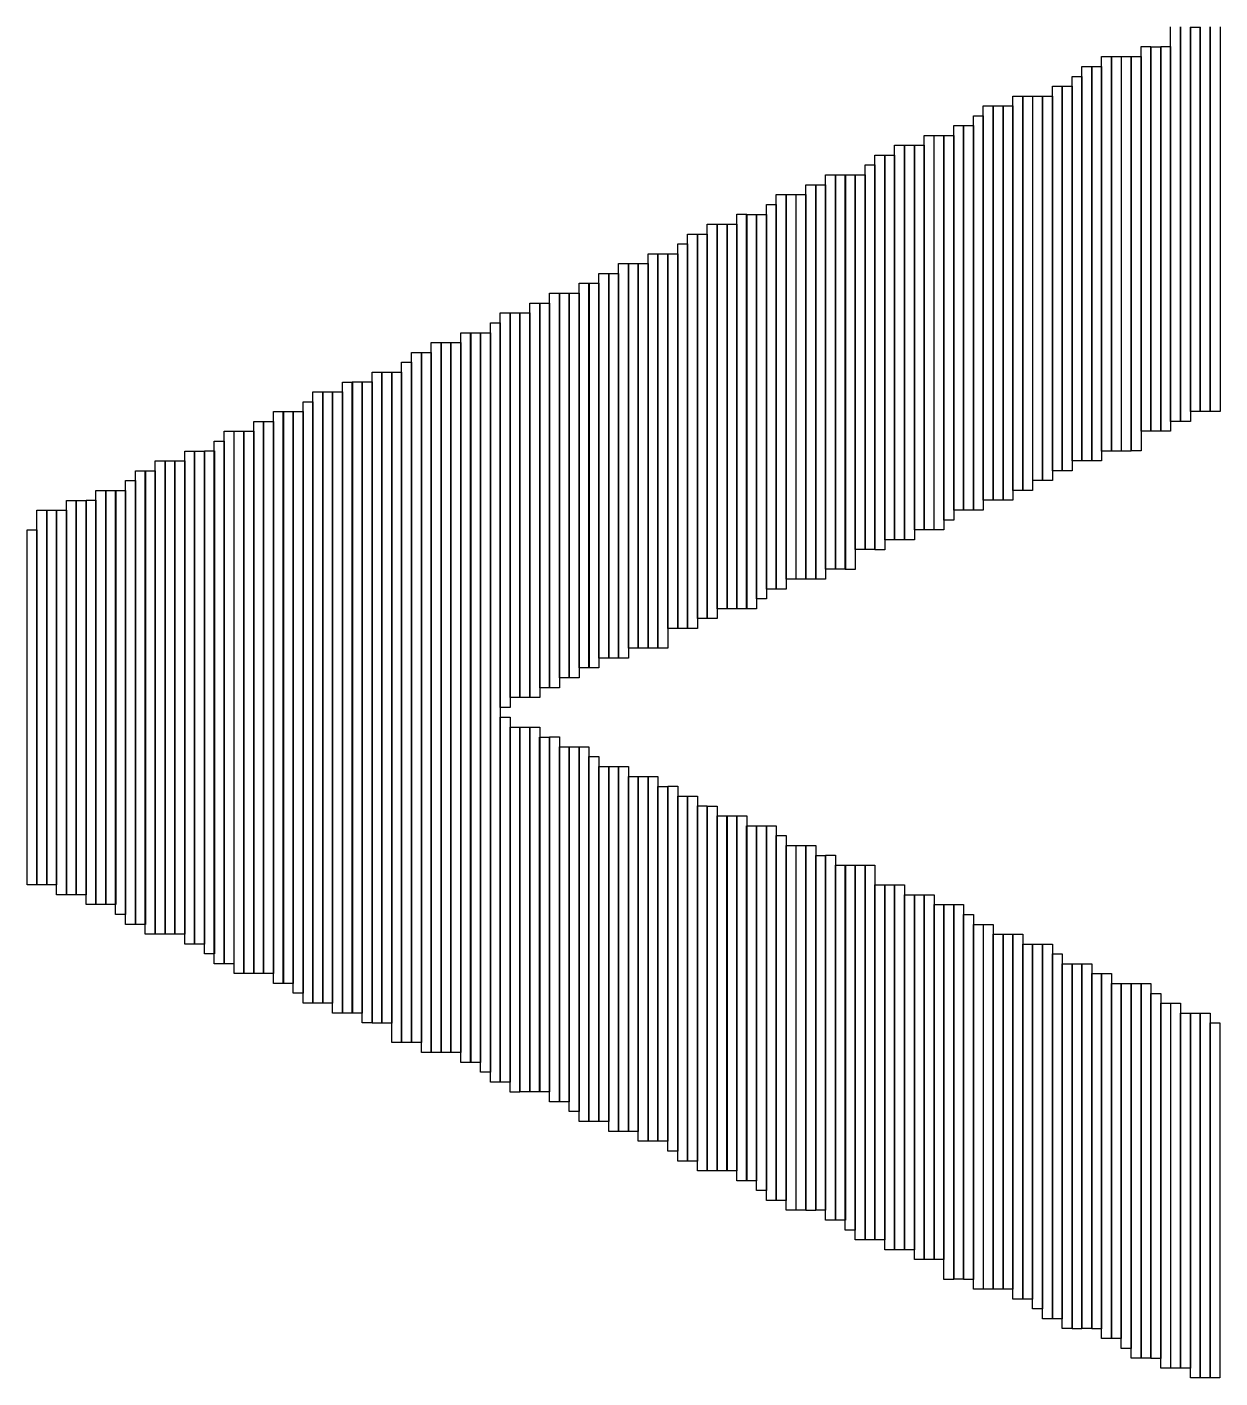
# Model space of a CAD drawing. Header units: inches. Extents: x -22 to 5433, y -38 to 5417.
# Drawn here: x -7.41 to -4.99, y -3.773 to -1.033 of the extents above; entities that cross this region are included whole.
import ezdxf

# ---------------------------------------------------------------- set-up
doc = ezdxf.new("R2010")
doc.units = ezdxf.units.IN
doc.layers.add('Top Overlay', color=2, linetype='Continuous')

msp = doc.modelspace()

# ---------------------------------------------------------------- linework, layer by layer
at = {"layer": 'Top Overlay'}
for p, q in [((-5.0899, -1.8324), (-5.0899, -1.0325)), ((-5.07, -1.8325), (-5.07, -1.0324)), ((-5.0698, -1.0325), (-5.0698, -1.8324)), ((-5.0499, -1.0324), (-5.0499, -1.8325)), ((-5.0499, -1.8124), (-5.0499, -1.0326)), ((-5.0499, -1.0326), (-5.0298, -1.0326)), ((-5.03, -1.8125), (-5.03, -1.0325)), ((-5.0298, -1.0326), (-5.0298, -1.8124)), ((-5.0099, -1.8125), (-5.0099, -1.0325)), ((-5.0099, -1.0325), (-5.0099, -1.8125)), ((-4.9898, -1.0325), (-4.9898, -1.8125)), ((-5.2299, -1.8926), (-5.2299, -1.0925)), ((-5.2299, -1.0925), (-5.21, -1.0925)), ((-5.21, -1.0925), (-5.21, -1.8926)), ((-5.2098, -1.8926), (-5.2098, -1.0925)), ((-5.2098, -1.0925), (-5.19, -1.0925)), ((-5.19, -1.0925), (-5.19, -1.8926)), ((-5.1897, -1.8926), (-5.1897, -1.0925)), ((-5.1897, -1.0925), (-5.1699, -1.0925)), ((-5.1699, -1.0925), (-5.1699, -1.8926)), ((-5.1698, -1.8924), (-5.1698, -1.0926)), ((-5.1698, -1.0926), (-5.15, -1.0926)), ((-5.15, -1.0926), (-5.15, -1.8924)), ((-5.1498, -1.8524), (-5.1498, -1.0724)), ((-5.1498, -1.0724), (-5.1298, -1.0724)), ((-5.1299, -1.8523), (-5.1299, -1.0725)), ((-5.1299, -1.0725), (-5.1098, -1.0725)), ((-5.1298, -1.0724), (-5.1298, -1.8524)), ((-5.11, -1.8524), (-5.11, -1.0724)), ((-5.11, -1.0724), (-5.0899, -1.0724)), ((-5.1098, -1.0725), (-5.1098, -1.8523)), ((-5.0899, -1.0724), (-5.0899, -1.8524)), ((-5.2699, -1.9125), (-5.2699, -1.1124)), ((-5.2699, -1.1124), (-5.2498, -1.1124)), ((-5.2499, -1.9124), (-5.2499, -1.1125)), ((-5.2499, -1.1125), (-5.2299, -1.1125)), ((-5.2498, -1.1124), (-5.2498, -1.9125)), ((-5.2299, -1.1125), (-5.2299, -1.9124)), ((-5.2898, -1.9124), (-5.2898, -1.1326)), ((-5.2898, -1.1326), (-5.27, -1.1326)), ((-5.27, -1.1326), (-5.27, -1.9124)), ((-5.4098, -1.9724), (-5.4098, -1.1726)), ((-5.4098, -1.1726), (-5.39, -1.1726)), ((-5.39, -1.1726), (-5.39, -1.9724)), ((-5.3898, -1.9724), (-5.3898, -1.1726)), ((-5.3898, -1.1726), (-5.3699, -1.1726)), ((-5.3699, -1.1726), (-5.3699, -1.9724)), ((-5.3698, -1.9525), (-5.3698, -1.1725)), ((-5.3698, -1.1725), (-5.3497, -1.1725)), ((-5.35, -1.9525), (-5.35, -1.1725)), ((-5.35, -1.1725), (-5.3299, -1.1725)), ((-5.3497, -1.1725), (-5.3497, -1.9525)), ((-5.3299, -1.9324), (-5.3299, -1.1524)), ((-5.3299, -1.1524), (-5.3099, -1.1524)), ((-5.3299, -1.1725), (-5.3299, -1.9525)), ((-5.3099, -1.9324), (-5.3099, -1.1524)), ((-5.3099, -1.1524), (-5.2898, -1.1524)), ((-5.3099, -1.1524), (-5.3099, -1.9324)), ((-5.2898, -1.1524), (-5.2898, -1.9324)), ((-5.4699, -1.9924), (-5.4699, -1.1925)), ((-5.4699, -1.1925), (-5.4498, -1.1925)), ((-5.45, -1.9925), (-5.45, -1.1924)), ((-5.45, -1.1924), (-5.4299, -1.1924)), ((-5.4498, -1.1925), (-5.4498, -1.9924)), ((-5.4299, -1.9925), (-5.4299, -1.1924)), ((-5.4299, -1.1924), (-5.4098, -1.1924)), ((-5.4299, -1.1924), (-5.4299, -1.9925)), ((-5.4098, -1.1924), (-5.4098, -1.9925)), ((-5.5298, -2.0124), (-5.5298, -1.2324)), ((-5.5298, -1.2324), (-5.5098, -1.2324)), ((-5.5099, -2.0123), (-5.5099, -1.2325)), ((-5.5099, -1.2325), (-5.4898, -1.2325)), ((-5.5098, -1.2324), (-5.5098, -2.0124)), ((-5.49, -2.0124), (-5.49, -1.2126)), ((-5.49, -1.2126), (-5.4699, -1.2126)), ((-5.4898, -1.2325), (-5.4898, -2.0123)), ((-5.4699, -1.2126), (-5.4699, -2.0124)), ((-5.5898, -2.0526), (-5.5898, -1.2525)), ((-5.5898, -1.2525), (-5.57, -1.2525)), ((-5.57, -1.2525), (-5.57, -2.0526)), ((-5.5697, -2.0526), (-5.5697, -1.2525)), ((-5.5697, -1.2525), (-5.5499, -1.2525)), ((-5.5499, -2.0325), (-5.5499, -1.2525)), ((-5.5499, -1.2525), (-5.5298, -1.2525)), ((-5.5499, -1.2525), (-5.5499, -2.0526)), ((-5.5298, -1.2525), (-5.5298, -2.0325)), ((-5.6498, -2.0725), (-5.6498, -1.2724)), ((-5.6498, -1.2724), (-5.6298, -1.2724)), ((-5.6299, -2.0724), (-5.6299, -1.2725)), ((-5.6299, -1.2725), (-5.6098, -1.2725)), ((-5.6298, -1.2724), (-5.6298, -2.0725)), ((-5.6098, -2.0526), (-5.6098, -1.2725)), ((-5.6098, -1.2725), (-5.5898, -1.2725)), ((-5.6098, -1.2725), (-5.6098, -2.0724)), ((-5.5898, -1.2725), (-5.5898, -2.0526)), ((-5.7099, -2.0925), (-5.7099, -1.3124)), ((-5.7099, -1.3124), (-5.6899, -1.3124)), ((-5.69, -2.0926), (-5.69, -1.2925)), ((-5.69, -1.2925), (-5.6699, -1.2925)), ((-5.6899, -1.3124), (-5.6899, -2.0925)), ((-5.6699, -1.2925), (-5.6699, -2.0926)), ((-5.6698, -2.0724), (-5.6698, -1.2926)), ((-5.6698, -1.2926), (-5.65, -1.2926)), ((-5.65, -1.2926), (-5.65, -2.0724)), ((-5.7899, -2.1323), (-5.7899, -1.3325)), ((-5.7899, -1.3325), (-5.7699, -1.3325)), ((-5.7699, -2.1323), (-5.7699, -1.3325)), ((-5.7699, -1.3325), (-5.7498, -1.3325)), ((-5.7699, -1.3325), (-5.7699, -2.1323)), ((-5.7499, -2.1325), (-5.7499, -1.3324)), ((-5.7499, -1.3324), (-5.7299, -1.3324)), ((-5.7498, -1.3325), (-5.7498, -2.1323)), ((-5.7299, -1.3324), (-5.7299, -2.1325)), ((-5.7297, -2.0925), (-5.7297, -1.3325)), ((-5.7297, -1.3325), (-5.7099, -1.3325)), ((-5.7099, -1.3325), (-5.7099, -2.0925)), ((-5.8299, -2.1525), (-5.8299, -1.3524)), ((-5.8299, -1.3524), (-5.8099, -1.3524)), ((-5.8099, -2.1525), (-5.8099, -1.3524)), ((-5.8099, -1.3524), (-5.7898, -1.3524)), ((-5.8099, -1.3524), (-5.8099, -2.1525)), ((-5.7898, -1.3524), (-5.7898, -2.1525)), ((-5.9098, -2.1725), (-5.9098, -1.3924)), ((-5.9098, -1.3924), (-5.8898, -1.3924)), ((-5.8899, -2.1726), (-5.8899, -1.3725)), ((-5.8899, -1.3725), (-5.8698, -1.3725)), ((-5.8898, -1.3924), (-5.8898, -2.1725)), ((-5.8698, -2.1525), (-5.8698, -1.3725)), ((-5.8698, -1.3725), (-5.85, -1.3725)), ((-5.8698, -1.3725), (-5.8698, -2.1726)), ((-5.85, -1.3725), (-5.85, -2.1525)), ((-5.8497, -2.1525), (-5.8497, -1.3725)), ((-5.8497, -1.3725), (-5.8299, -1.3725)), ((-5.8299, -1.3725), (-5.8299, -2.1525)), ((-5.9699, -2.2125), (-5.9699, -1.4124)), ((-5.9699, -1.4124), (-5.9498, -1.4124)), ((-5.95, -2.2123), (-5.95, -1.4125)), ((-5.95, -1.4125), (-5.9299, -1.4125)), ((-5.9498, -1.4124), (-5.9498, -2.2125)), ((-5.9299, -2.1925), (-5.9299, -1.4125)), ((-5.9299, -1.4125), (-5.9098, -1.4125)), ((-5.9299, -1.4125), (-5.9299, -2.2123)), ((-5.9098, -1.4125), (-5.9098, -2.1925)), ((-6.03, -2.2324), (-6.03, -1.4326)), ((-6.03, -1.4326), (-6.0099, -1.4326)), ((-6.0099, -2.2126), (-6.0099, -1.4326)), ((-6.0099, -1.4326), (-5.9898, -1.4326)), ((-6.0099, -1.4326), (-6.0099, -2.2324)), ((-5.9898, -2.2126), (-5.9898, -1.4326)), ((-5.9898, -1.4326), (-5.9698, -1.4326)), ((-5.9898, -1.4326), (-5.9898, -2.2126)), ((-5.9698, -1.4326), (-5.9698, -2.2126)), ((-6.0899, -2.2525), (-6.0899, -1.4724)), ((-6.0899, -1.4724), (-6.0698, -1.4724)), ((-6.07, -2.2526), (-6.07, -1.4525)), ((-6.07, -1.4525), (-6.0499, -1.4525)), ((-6.0698, -1.4724), (-6.0698, -2.2525)), ((-6.0499, -1.4525), (-6.0499, -2.2526)), ((-6.0498, -2.2324), (-6.0498, -1.4526)), ((-6.0498, -1.4526), (-6.03, -1.4526)), ((-6.03, -1.4526), (-6.03, -2.2324)), ((-6.15, -2.2925), (-6.15, -1.4924)), ((-6.15, -1.4924), (-6.1299, -1.4924)), ((-6.1299, -2.2925), (-6.1299, -1.4924)), ((-6.1299, -1.4924), (-6.1098, -1.4924)), ((-6.1299, -1.4924), (-6.1299, -2.2925)), ((-6.1098, -1.4924), (-6.1098, -2.2925)), ((-6.1097, -2.2525), (-6.1097, -1.4925)), ((-6.1097, -1.4925), (-6.0899, -1.4925)), ((-6.0899, -1.4925), (-6.0899, -2.2525)), ((-6.2499, -2.3124), (-6.2499, -1.5324)), ((-6.2499, -1.5324), (-6.2299, -1.5324)), ((-6.2299, -2.3124), (-6.2299, -1.5324)), ((-6.2299, -1.5324), (-6.2098, -1.5324)), ((-6.2299, -1.5324), (-6.2299, -2.3124)), ((-6.2099, -2.3125), (-6.2099, -1.5124)), ((-6.2099, -1.5124), (-6.1899, -1.5124)), ((-6.2098, -1.5324), (-6.2098, -2.3124)), ((-6.1899, -2.2925), (-6.1899, -1.5124)), ((-6.1899, -1.5124), (-6.17, -1.5124)), ((-6.1899, -1.5124), (-6.1899, -2.3125)), ((-6.17, -1.5124), (-6.17, -2.2925)), ((-6.1698, -2.2925), (-6.1698, -1.5124)), ((-6.1698, -1.5124), (-6.15, -1.5124)), ((-6.15, -1.5124), (-6.15, -2.2925)), ((-6.2898, -2.3325), (-6.2898, -1.5524)), ((-6.2898, -1.5524), (-6.2697, -1.5524)), ((-6.27, -2.3325), (-6.27, -1.5524)), ((-6.27, -1.5524), (-6.2499, -1.5524)), ((-6.2697, -1.5524), (-6.2697, -2.3325)), ((-6.2499, -1.5524), (-6.2499, -2.3325)), ((-6.3499, -2.3725), (-6.3499, -1.5724)), ((-6.3499, -1.5724), (-6.3298, -1.5724)), ((-6.3299, -2.3525), (-6.3299, -1.5725)), ((-6.3299, -1.5725), (-6.3099, -1.5725)), ((-6.3298, -1.5724), (-6.3298, -2.3725)), ((-6.3099, -2.3525), (-6.3099, -1.5725)), ((-6.3099, -1.5725), (-6.2898, -1.5725)), ((-6.3099, -1.5725), (-6.3099, -2.3525)), ((-6.2898, -1.5725), (-6.2898, -2.3525)), ((-6.4499, -2.4126), (-6.4499, -1.6125)), ((-6.4499, -1.6125), (-6.4299, -1.6125)), ((-6.43, -2.3924), (-6.43, -1.6124)), ((-6.43, -1.6124), (-6.4099, -1.6124)), ((-6.4299, -1.6125), (-6.4299, -2.4126)), ((-6.4099, -2.3924), (-6.4099, -1.6124)), ((-6.4099, -1.6124), (-6.3899, -1.6124)), ((-6.4099, -1.6124), (-6.4099, -2.3924)), ((-6.3899, -2.3924), (-6.3899, -1.5926)), ((-6.3899, -1.5926), (-6.3698, -1.5926)), ((-6.3899, -1.6124), (-6.3899, -2.3924)), ((-6.3698, -1.5926), (-6.3698, -2.3924)), ((-6.3697, -2.3725), (-6.3697, -1.5925)), ((-6.3697, -1.5925), (-6.3499, -1.5925)), ((-6.3499, -1.5925), (-6.3499, -2.3725)), ((-6.4699, -3.1725), (-6.4699, -1.6325)), ((-6.4699, -1.6325), (-6.4498, -1.6325)), ((-6.4498, -1.6325), (-6.4498, -3.1725)), ((-6.5298, -3.1326), (-6.5298, -1.6525)), ((-6.5298, -1.6525), (-6.5098, -1.6525)), ((-6.5099, -3.1325), (-6.5099, -1.6527)), ((-6.5099, -1.6527), (-6.4898, -1.6527)), ((-6.5098, -1.6525), (-6.5098, -3.1326)), ((-6.49, -3.1524), (-6.49, -1.6525)), ((-6.49, -1.6525), (-6.4699, -1.6525)), ((-6.4898, -1.6527), (-6.4898, -3.1325)), ((-6.4699, -1.6525), (-6.4699, -3.1524)), ((-6.6299, -3.0924), (-6.6299, -1.6927)), ((-6.6299, -1.6927), (-6.6098, -1.6927)), ((-6.6098, -3.1125), (-6.6098, -1.6924)), ((-6.6098, -1.6924), (-6.5898, -1.6924)), ((-6.6098, -1.6927), (-6.6098, -3.0924)), ((-6.5899, -3.1126), (-6.5899, -1.6725)), ((-6.5899, -1.6725), (-6.5698, -1.6725)), ((-6.5898, -1.6924), (-6.5898, -3.1125)), ((-6.57, -3.1125), (-6.57, -1.6726)), ((-6.57, -1.6726), (-6.5499, -1.6726)), ((-6.5698, -1.6725), (-6.5698, -3.1126)), ((-6.5499, -3.1125), (-6.5499, -1.6726)), ((-6.5499, -1.6726), (-6.5298, -1.6726)), ((-6.5499, -1.6726), (-6.5499, -3.1125)), ((-6.5298, -1.6726), (-6.5298, -3.1125)), ((-6.65, -3.0924), (-6.65, -1.7125)), ((-6.65, -1.7125), (-6.6299, -1.7125)), ((-6.6299, -1.7125), (-6.6299, -3.0924)), ((-6.7699, -3.0325), (-6.7699, -1.7526)), ((-6.7699, -1.7526), (-6.7498, -1.7526)), ((-6.7499, -3.0326), (-6.7499, -1.7525)), ((-6.7499, -1.7525), (-6.7299, -1.7525)), ((-6.7498, -1.7526), (-6.7498, -3.0325)), ((-6.7299, -3.0524), (-6.7299, -1.7525)), ((-6.7299, -1.7525), (-6.7098, -1.7525)), ((-6.7299, -1.7525), (-6.7299, -3.0326)), ((-6.7099, -3.0526), (-6.7099, -1.7325)), ((-6.7099, -1.7325), (-6.6899, -1.7325)), ((-6.7098, -1.7525), (-6.7098, -3.0524)), ((-6.6899, -3.0526), (-6.6899, -1.7325)), ((-6.6899, -1.7325), (-6.6698, -1.7325)), ((-6.6899, -1.7325), (-6.6899, -3.0526)), ((-6.6698, -1.7325), (-6.6698, -3.0526)), ((-6.6698, -3.0924), (-6.6698, -1.7325)), ((-6.6698, -1.7325), (-6.65, -1.7325)), ((-6.65, -1.7325), (-6.65, -3.0924)), ((-6.8299, -3.0126), (-6.8299, -1.7725)), ((-6.8299, -1.7725), (-6.8099, -1.7725)), ((-6.8099, -1.7725), (-6.8099, -3.0126)), ((-6.8099, -3.0126), (-6.8099, -1.7725)), ((-6.8099, -1.7725), (-6.7898, -1.7725)), ((-6.7899, -3.0325), (-6.7899, -1.7724)), ((-6.7899, -1.7724), (-6.7699, -1.7724)), ((-6.7898, -1.7725), (-6.7898, -3.0126)), ((-6.7699, -1.7724), (-6.7699, -3.0325)), ((-6.8499, -3.0124), (-6.8499, -1.7925)), ((-6.8499, -1.7925), (-6.8298, -1.7925)), ((-6.8298, -1.7925), (-6.8298, -3.0124)), ((-6.9499, -2.9525), (-6.9499, -1.8326)), ((-6.9499, -1.8326), (-6.9299, -1.8326)), ((-6.9299, -1.8326), (-6.9299, -2.9525)), ((-6.9299, -2.9525), (-6.9299, -1.8326)), ((-6.9299, -1.8326), (-6.9098, -1.8326)), ((-6.9098, -2.9726), (-6.9098, -1.8125)), ((-6.9098, -1.8125), (-6.8897, -1.8125)), ((-6.9098, -1.8326), (-6.9098, -2.9525)), ((-6.89, -2.9726), (-6.89, -1.8125)), ((-6.89, -1.8125), (-6.8699, -1.8125)), ((-6.8897, -1.8125), (-6.8897, -2.9726)), ((-6.8699, -1.8125), (-6.8699, -2.9726)), ((-6.8699, -2.9924), (-6.8699, -1.8125)), ((-6.8699, -1.8125), (-6.8499, -1.8125)), ((-6.8499, -1.8125), (-6.8499, -2.9924)), ((-5.0698, -1.8324), (-5.0899, -1.8324)), ((-5.0499, -1.8325), (-5.07, -1.8325)), ((-5.0298, -1.8124), (-5.0499, -1.8124)), ((-5.0099, -1.8125), (-5.03, -1.8125)), ((-4.9898, -1.8125), (-5.0099, -1.8125)), ((-7.01, -2.9326), (-7.01, -1.8525)), ((-7.01, -1.8525), (-6.99, -1.8525)), ((-6.99, -1.8525), (-6.99, -2.9326)), ((-6.9898, -2.9525), (-6.9898, -1.8524)), ((-6.9898, -1.8524), (-6.9698, -1.8524)), ((-6.9699, -2.9524), (-6.9699, -1.8525)), ((-6.9699, -1.8525), (-6.9498, -1.8525)), ((-6.9698, -1.8524), (-6.9698, -2.9525)), ((-6.9498, -1.8525), (-6.9498, -2.9524)), ((-5.1298, -1.8524), (-5.1498, -1.8524)), ((-5.1098, -1.8523), (-5.1299, -1.8523)), ((-5.0899, -1.8524), (-5.11, -1.8524)), ((-7.03, -2.9324), (-7.03, -1.8725)), ((-7.03, -1.8725), (-7.0099, -1.8725)), ((-7.0099, -1.8725), (-7.0099, -2.9324)), ((-7.15, -2.8726), (-7.15, -1.9125)), ((-7.15, -1.9125), (-7.1299, -1.9125)), ((-7.1299, -2.8726), (-7.1299, -1.9125)), ((-7.1299, -1.9125), (-7.1098, -1.9125)), ((-7.1299, -1.9125), (-7.1299, -2.8726)), ((-7.11, -2.8725), (-7.11, -1.9126)), ((-7.11, -1.9126), (-7.0899, -1.9126)), ((-7.1098, -1.9125), (-7.1098, -2.8726)), ((-7.0899, -2.8926), (-7.0899, -1.8926)), ((-7.0899, -1.8926), (-7.0698, -1.8926)), ((-7.0899, -1.9126), (-7.0899, -2.8725)), ((-7.0698, -2.8926), (-7.0698, -1.8926)), ((-7.0698, -1.8926), (-7.0498, -1.8926)), ((-7.0698, -1.8926), (-7.0698, -2.8926)), ((-7.0499, -2.9125), (-7.0499, -1.8924)), ((-7.0499, -1.8924), (-7.0298, -1.8924)), ((-7.0498, -1.8926), (-7.0498, -2.8926)), ((-7.0298, -1.8924), (-7.0298, -2.9125)), ((-5.27, -1.9124), (-5.2898, -1.9124)), ((-5.2498, -1.9125), (-5.2699, -1.9125)), ((-5.2299, -1.9124), (-5.2499, -1.9124)), ((-5.21, -1.8926), (-5.2299, -1.8926)), ((-5.19, -1.8926), (-5.2098, -1.8926)), ((-5.1699, -1.8926), (-5.1897, -1.8926)), ((-5.15, -1.8924), (-5.1698, -1.8924)), ((-7.1899, -2.8525), (-7.1899, -1.9326)), ((-7.1899, -1.9326), (-7.1698, -1.9326)), ((-7.1699, -2.8725), (-7.1699, -1.9324)), ((-7.1699, -1.9324), (-7.1498, -1.9324)), ((-7.1698, -1.9326), (-7.1698, -2.8525)), ((-7.1498, -1.9324), (-7.1498, -2.8725)), ((-5.3099, -1.9324), (-5.3299, -1.9324)), ((-5.2898, -1.9324), (-5.3099, -1.9324)), ((-7.27, -2.8125), (-7.27, -1.9726)), ((-7.27, -1.9726), (-7.2499, -1.9726)), ((-7.2499, -2.8125), (-7.2499, -1.9726)), ((-7.2499, -1.9726), (-7.2299, -1.9726)), ((-7.2499, -1.9726), (-7.2499, -2.8125)), ((-7.23, -2.8325), (-7.23, -1.9724)), ((-7.23, -1.9724), (-7.2099, -1.9724)), ((-7.2299, -1.9726), (-7.2299, -2.8125)), ((-7.2099, -2.8525), (-7.2099, -1.9524)), ((-7.2099, -1.9524), (-7.1899, -1.9524)), ((-7.2099, -1.9724), (-7.2099, -2.8325)), ((-7.1899, -1.9524), (-7.1899, -2.8525)), ((-5.39, -1.9724), (-5.4098, -1.9724)), ((-5.3699, -1.9724), (-5.3898, -1.9724)), ((-5.3497, -1.9525), (-5.3698, -1.9525)), ((-5.3299, -1.9525), (-5.35, -1.9525)), ((-7.3299, -2.7925), (-7.3299, -1.9926)), ((-7.3299, -1.9926), (-7.3099, -1.9926)), ((-7.3099, -2.7925), (-7.3099, -1.9926)), ((-7.3099, -1.9926), (-7.2898, -1.9926)), ((-7.3099, -1.9926), (-7.3099, -2.7925)), ((-7.2899, -2.8124), (-7.2899, -1.9925)), ((-7.2899, -1.9925), (-7.2699, -1.9925)), ((-7.2898, -1.9926), (-7.2898, -2.7925)), ((-7.2699, -1.9925), (-7.2699, -2.8124)), ((-5.4498, -1.9924), (-5.4699, -1.9924)), ((-5.4299, -1.9925), (-5.45, -1.9925)), ((-5.4098, -1.9925), (-5.4299, -1.9925)), ((-7.39, -2.7725), (-7.39, -2.0126)), ((-7.39, -2.0126), (-7.3699, -2.0126)), ((-7.3699, -2.7725), (-7.3699, -2.0126)), ((-7.3699, -2.0126), (-7.3499, -2.0126)), ((-7.3699, -2.0126), (-7.3699, -2.7725)), ((-7.35, -2.7925), (-7.35, -2.0124)), ((-7.35, -2.0124), (-7.3299, -2.0124)), ((-7.3499, -2.0126), (-7.3499, -2.7725)), ((-7.3299, -2.0124), (-7.3299, -2.7925)), ((-5.5098, -2.0124), (-5.5298, -2.0124)), ((-5.4898, -2.0123), (-5.5099, -2.0123)), ((-5.4699, -2.0124), (-5.49, -2.0124)), ((-7.4098, -2.7725), (-7.4098, -2.0524)), ((-7.4098, -2.0524), (-7.39, -2.0524)), ((-7.39, -2.0524), (-7.39, -2.7725)), ((-5.5898, -2.0526), (-5.6098, -2.0526)), ((-5.57, -2.0526), (-5.5898, -2.0526)), ((-5.5499, -2.0526), (-5.5697, -2.0526)), ((-5.5298, -2.0325), (-5.5499, -2.0325)), ((-5.65, -2.0724), (-5.6698, -2.0724)), ((-5.6298, -2.0725), (-5.6498, -2.0725)), ((-5.6098, -2.0724), (-5.6299, -2.0724)), ((-5.7099, -2.0925), (-5.7297, -2.0925)), ((-5.6899, -2.0925), (-5.7099, -2.0925)), ((-5.6699, -2.0926), (-5.69, -2.0926)), ((-5.7699, -2.1323), (-5.7899, -2.1323)), ((-5.7498, -2.1323), (-5.7699, -2.1323)), ((-5.7299, -2.1325), (-5.7499, -2.1325)), ((-5.85, -2.1525), (-5.8698, -2.1525)), ((-5.8299, -2.1525), (-5.8497, -2.1525)), ((-5.8099, -2.1525), (-5.8299, -2.1525)), ((-5.7898, -2.1525), (-5.8099, -2.1525)), ((-5.8898, -2.1725), (-5.9098, -2.1725)), ((-5.8698, -2.1726), (-5.8899, -2.1726)), ((-5.9898, -2.2126), (-6.0099, -2.2126)), ((-5.9698, -2.2126), (-5.9898, -2.2126)), ((-5.9498, -2.2125), (-5.9699, -2.2125)), ((-5.9299, -2.2123), (-5.95, -2.2123)), ((-5.9098, -2.1925), (-5.9299, -2.1925)), ((-6.03, -2.2324), (-6.0498, -2.2324)), ((-6.0099, -2.2324), (-6.03, -2.2324)), ((-6.0899, -2.2525), (-6.1097, -2.2525)), ((-6.0698, -2.2525), (-6.0899, -2.2525)), ((-6.0499, -2.2526), (-6.07, -2.2526)), ((-6.17, -2.2925), (-6.1899, -2.2925)), ((-6.15, -2.2925), (-6.1698, -2.2925)), ((-6.1299, -2.2925), (-6.15, -2.2925)), ((-6.1098, -2.2925), (-6.1299, -2.2925)), ((-6.2299, -2.3124), (-6.2499, -2.3124)), ((-6.2098, -2.3124), (-6.2299, -2.3124)), ((-6.1899, -2.3125), (-6.2099, -2.3125)), ((-6.3099, -2.3525), (-6.3299, -2.3525)), ((-6.2898, -2.3525), (-6.3099, -2.3525)), ((-6.2697, -2.3325), (-6.2898, -2.3325)), ((-6.2499, -2.3325), (-6.27, -2.3325)), ((-6.3499, -2.3725), (-6.3697, -2.3725)), ((-6.3298, -2.3725), (-6.3499, -2.3725)), ((-6.4099, -2.3924), (-6.43, -2.3924)), ((-6.3899, -2.3924), (-6.4099, -2.3924)), ((-6.3698, -2.3924), (-6.3899, -2.3924)), ((-6.4299, -2.4126), (-6.4499, -2.4126)), ((-6.4499, -3.1726), (-6.4499, -2.4324)), ((-6.4499, -2.4324), (-6.4299, -2.4324)), ((-6.4299, -2.4324), (-6.4299, -3.1726)), ((-6.4299, -3.1927), (-6.4299, -2.4525)), ((-6.4299, -2.4525), (-6.4098, -2.4525)), ((-6.4099, -3.1925), (-6.4099, -2.4526)), ((-6.4099, -2.4526), (-6.3899, -2.4526)), ((-6.4098, -2.4525), (-6.4098, -3.1927)), ((-6.3899, -3.1925), (-6.3899, -2.4526)), ((-6.3899, -2.4526), (-6.3698, -2.4526)), ((-6.3899, -2.4526), (-6.3899, -3.1925)), ((-6.3698, -2.4526), (-6.3698, -3.1925)), ((-6.3699, -3.1924), (-6.3699, -2.4726)), ((-6.3699, -2.4726), (-6.3499, -2.4726)), ((-6.3499, -2.4726), (-6.3499, -3.1924)), ((-6.3497, -3.2126), (-6.3497, -2.4724)), ((-6.3497, -2.4724), (-6.3299, -2.4724)), ((-6.3299, -2.4724), (-6.3299, -3.2126)), ((-6.3299, -3.2126), (-6.3299, -2.4925)), ((-6.3299, -2.4925), (-6.3099, -2.4925)), ((-6.3099, -3.2324), (-6.3099, -2.4925)), ((-6.3099, -2.4925), (-6.2898, -2.4925)), ((-6.3099, -2.4925), (-6.3099, -3.2126)), ((-6.2898, -3.2525), (-6.2898, -2.4925)), ((-6.2898, -2.4925), (-6.27, -2.4925)), ((-6.2898, -2.4925), (-6.2898, -3.2324)), ((-6.27, -2.4925), (-6.27, -3.2525)), ((-6.2699, -3.2526), (-6.2699, -2.5124)), ((-6.2699, -2.5124), (-6.2498, -2.5124)), ((-6.2498, -2.5124), (-6.2498, -3.2526)), ((-6.2499, -3.2525), (-6.2499, -2.5324)), ((-6.2499, -2.5324), (-6.2299, -2.5324)), ((-6.2299, -2.5324), (-6.2299, -3.2525)), ((-6.2299, -3.2725), (-6.2299, -2.5326)), ((-6.2299, -2.5326), (-6.2098, -2.5326)), ((-6.2099, -3.2727), (-6.2099, -2.5325)), ((-6.2099, -2.5325), (-6.1899, -2.5325)), ((-6.2098, -2.5326), (-6.2098, -3.2725)), ((-6.1899, -2.5325), (-6.1899, -3.2727)), ((-6.19, -3.2725), (-6.19, -2.5524)), ((-6.19, -2.5524), (-6.1699, -2.5524)), ((-6.1699, -2.5524), (-6.1699, -3.2725)), ((-6.1698, -3.2925), (-6.1698, -2.5526)), ((-6.1698, -2.5526), (-6.15, -2.5526)), ((-6.15, -2.5526), (-6.15, -3.2925)), ((-6.1497, -3.2925), (-6.1497, -2.5526)), ((-6.1497, -2.5526), (-6.1299, -2.5526)), ((-6.1299, -2.5526), (-6.1299, -3.2925)), ((-6.1299, -3.2925), (-6.1299, -2.5726)), ((-6.1299, -2.5726), (-6.1098, -2.5726)), ((-6.11, -3.3124), (-6.11, -2.5725)), ((-6.11, -2.5725), (-6.0899, -2.5725)), ((-6.1098, -2.5726), (-6.1098, -3.2925)), ((-6.0899, -2.5725), (-6.0899, -3.3124)), ((-6.0899, -3.3325), (-6.0899, -2.5926)), ((-6.0899, -2.5926), (-6.0698, -2.5926)), ((-6.0698, -3.3325), (-6.0698, -2.5926)), ((-6.0698, -2.5926), (-6.0498, -2.5926)), ((-6.0698, -2.5926), (-6.0698, -3.3325)), ((-6.0498, -2.5926), (-6.0498, -3.3325)), ((-6.0498, -3.3525), (-6.0498, -2.6124)), ((-6.0498, -2.6124), (-6.03, -2.6124)), ((-6.03, -2.6124), (-6.03, -3.3525)), ((-6.0298, -3.3524), (-6.0298, -2.6125)), ((-6.0298, -2.6125), (-6.01, -2.6125)), ((-6.01, -2.6125), (-6.01, -3.3524)), ((-6.0099, -3.3525), (-6.0099, -2.6325)), ((-6.0099, -2.6325), (-5.9898, -2.6325)), ((-5.99, -3.3524), (-5.99, -2.6326)), ((-5.99, -2.6326), (-5.9699, -2.6326)), ((-5.9898, -2.6325), (-5.9898, -3.3525)), ((-5.9699, -3.3725), (-5.9699, -2.6323)), ((-5.9699, -2.6323), (-5.9498, -2.6323)), ((-5.9699, -2.6326), (-5.9699, -3.3524)), ((-5.95, -3.3726), (-5.95, -2.6525)), ((-5.95, -2.6525), (-5.9299, -2.6525)), ((-5.9498, -2.6323), (-5.9498, -3.3725)), ((-5.9299, -3.3924), (-5.9299, -2.6525)), ((-5.9299, -2.6525), (-5.9098, -2.6525)), ((-5.9299, -2.6525), (-5.9299, -3.3726)), ((-5.9098, -3.4125), (-5.9098, -2.6525)), ((-5.9098, -2.6525), (-5.89, -2.6525)), ((-5.9098, -2.6525), (-5.9098, -3.3924)), ((-5.89, -2.6525), (-5.89, -3.4125)), ((-5.8899, -3.4126), (-5.8899, -2.6725)), ((-5.8899, -2.6725), (-5.8698, -2.6725)), ((-5.8698, -2.6725), (-5.8698, -3.4126)), ((-5.8698, -3.4324), (-5.8698, -2.6925)), ((-5.8698, -2.6925), (-5.85, -2.6925)), ((-5.85, -2.6925), (-5.85, -3.4324)), ((-5.8497, -3.4324), (-5.8497, -2.6925)), ((-5.8497, -2.6925), (-5.8299, -2.6925)), ((-5.8299, -2.6925), (-5.8299, -3.4324)), ((-5.8298, -3.4326), (-5.8298, -2.6924)), ((-5.8298, -2.6924), (-5.81, -2.6924)), ((-5.81, -2.6924), (-5.81, -3.4326)), ((-5.7899, -3.4524), (-5.7899, -2.7125)), ((-5.7899, -2.7125), (-5.7699, -2.7125)), ((-5.7699, -2.7125), (-5.7699, -3.4524)), ((-5.8099, -3.4324), (-5.8099, -2.7126)), ((-5.8099, -2.7126), (-5.7898, -2.7126)), ((-5.7898, -2.7126), (-5.7898, -3.4324)), ((-5.7699, -3.4526), (-5.7699, -2.7325)), ((-5.7699, -2.7325), (-5.7498, -2.7325)), ((-5.7499, -3.4726), (-5.7499, -2.7324)), ((-5.7499, -2.7324), (-5.7299, -2.7324)), ((-5.7498, -2.7325), (-5.7498, -3.4526)), ((-5.7299, -2.7324), (-5.7299, -3.4726)), ((-5.7297, -3.4925), (-5.7297, -2.7325)), ((-5.7297, -2.7325), (-5.7099, -2.7325)), ((-5.7099, -2.7325), (-5.7099, -3.4925)), ((-5.7098, -3.4926), (-5.7098, -2.7324)), ((-5.7098, -2.7324), (-5.69, -2.7324)), ((-5.69, -2.7324), (-5.69, -3.4926)), ((-7.39, -2.7725), (-7.4098, -2.7725)), ((-7.3699, -2.7725), (-7.39, -2.7725)), ((-7.3499, -2.7725), (-7.3699, -2.7725)), ((-7.3299, -2.7925), (-7.35, -2.7925)), ((-7.3099, -2.7925), (-7.3299, -2.7925)), ((-7.2898, -2.7925), (-7.3099, -2.7925)), ((-5.6899, -3.4925), (-5.6899, -2.7724)), ((-5.6899, -2.7724), (-5.6698, -2.7724)), ((-5.6698, -3.5126), (-5.6698, -2.7724)), ((-5.6698, -2.7724), (-5.65, -2.7724)), ((-5.6698, -2.7724), (-5.6698, -3.4925)), ((-5.65, -2.7724), (-5.65, -3.5126)), ((-5.6498, -3.5124), (-5.6498, -2.7725)), ((-5.6498, -2.7725), (-5.63, -2.7725)), ((-5.63, -2.7725), (-5.63, -3.5124)), ((-5.6299, -3.5126), (-5.6299, -2.7925)), ((-5.6299, -2.7925), (-5.6098, -2.7925)), ((-5.6098, -3.5324), (-5.6098, -2.7925)), ((-5.6098, -2.7925), (-5.5898, -2.7925)), ((-5.6098, -2.7925), (-5.6098, -3.5126)), ((-5.5899, -3.5325), (-5.5899, -2.7923)), ((-5.5899, -2.7923), (-5.5698, -2.7923)), ((-5.5898, -2.7925), (-5.5898, -3.5324)), ((-5.5698, -2.7923), (-5.5698, -3.5325)), ((-7.2699, -2.8124), (-7.2899, -2.8124)), ((-7.2499, -2.8125), (-7.27, -2.8125)), ((-7.2299, -2.8125), (-7.2499, -2.8125)), ((-5.5698, -3.5325), (-5.5698, -2.8124)), ((-5.5698, -2.8124), (-5.55, -2.8124)), ((-5.55, -2.8124), (-5.55, -3.5325)), ((-5.5499, -3.5725), (-5.5499, -2.8123)), ((-5.5499, -2.8123), (-5.5298, -2.8123)), ((-5.53, -3.5724), (-5.53, -2.8124)), ((-5.53, -2.8124), (-5.5099, -2.8124)), ((-5.5298, -2.8123), (-5.5298, -3.5725)), ((-5.5099, -2.8124), (-5.5099, -3.5724)), ((-7.2099, -2.8325), (-7.23, -2.8325)), ((-5.5099, -3.5726), (-5.5099, -2.8325)), ((-5.5099, -2.8325), (-5.4898, -2.8325)), ((-5.4898, -2.8325), (-5.4898, -3.5726)), ((-7.1899, -2.8525), (-7.2099, -2.8525)), ((-7.1698, -2.8525), (-7.1899, -2.8525)), ((-7.1498, -2.8725), (-7.1699, -2.8725)), ((-7.1299, -2.8726), (-7.15, -2.8726)), ((-7.1098, -2.8726), (-7.1299, -2.8726)), ((-7.0899, -2.8725), (-7.11, -2.8725)), ((-5.4898, -3.5924), (-5.4898, -2.8525)), ((-5.4898, -2.8525), (-5.47, -2.8525)), ((-5.47, -2.8525), (-5.47, -3.5924)), ((-5.4698, -3.5924), (-5.4698, -2.8525)), ((-5.4698, -2.8525), (-5.45, -2.8525)), ((-5.45, -2.8525), (-5.45, -3.5924)), ((-5.45, -3.5924), (-5.45, -2.8726)), ((-5.45, -2.8726), (-5.4299, -2.8726)), ((-5.4299, -3.5924), (-5.4299, -2.8726)), ((-5.4299, -2.8726), (-5.4098, -2.8726)), ((-5.4299, -2.8726), (-5.4299, -3.5924)), ((-5.4099, -3.6124), (-5.4099, -2.8725)), ((-5.4099, -2.8725), (-5.3899, -2.8725)), ((-5.4098, -2.8726), (-5.4098, -3.5924)), ((-5.3899, -2.8725), (-5.3899, -3.6124)), ((-7.0698, -2.8926), (-7.0899, -2.8926)), ((-7.0498, -2.8926), (-7.0698, -2.8926)), ((-5.3898, -3.6125), (-5.3898, -2.8924)), ((-5.3898, -2.8924), (-5.3699, -2.8924)), ((-5.3699, -3.6326), (-5.3699, -2.8924)), ((-5.3699, -2.8924), (-5.3499, -2.8924)), ((-5.3699, -2.8924), (-5.3699, -3.6125)), ((-5.3499, -3.6524), (-5.3499, -2.8924)), ((-5.3499, -2.8924), (-5.3298, -2.8924)), ((-5.3499, -2.8924), (-5.3499, -3.6326)), ((-5.3298, -2.8924), (-5.3298, -3.6524)), ((-7.0298, -2.9125), (-7.0499, -2.9125)), ((-5.3299, -3.6525), (-5.3299, -2.9126)), ((-5.3299, -2.9126), (-5.3099, -2.9126)), ((-5.3099, -2.9126), (-5.3099, -3.6525)), ((-7.0099, -2.9324), (-7.03, -2.9324)), ((-6.99, -2.9326), (-7.01, -2.9326)), ((-6.9698, -2.9525), (-6.9898, -2.9525)), ((-6.9498, -2.9524), (-6.9699, -2.9524)), ((-6.9299, -2.9525), (-6.9499, -2.9525)), ((-6.9098, -2.9525), (-6.9299, -2.9525)), ((-5.3097, -3.6725), (-5.3097, -2.9326)), ((-5.3097, -2.9326), (-5.2899, -2.9326)), ((-5.2899, -2.9326), (-5.2899, -3.6725)), ((-5.2898, -3.6726), (-5.2898, -2.9324)), ((-5.2898, -2.9324), (-5.27, -2.9324)), ((-5.27, -2.9324), (-5.27, -3.6726)), ((-5.2699, -3.6725), (-5.2699, -2.9326)), ((-5.2699, -2.9326), (-5.2501, -2.9326)), ((-5.2501, -2.9326), (-5.2501, -3.6725)), ((-5.2499, -3.6726), (-5.2499, -2.9525)), ((-5.2499, -2.9525), (-5.2299, -2.9525)), ((-5.2299, -3.6924), (-5.2299, -2.9525)), ((-5.2299, -2.9525), (-5.2098, -2.9525)), ((-5.2299, -2.9525), (-5.2299, -3.6726)), ((-5.2098, -2.9525), (-5.2098, -3.6924)), ((-6.8897, -2.9726), (-6.9098, -2.9726)), ((-6.8699, -2.9726), (-6.89, -2.9726)), ((-5.2098, -3.6924), (-5.2098, -2.9726)), ((-5.2098, -2.9726), (-5.19, -2.9726)), ((-5.19, -3.7125), (-5.19, -2.9726)), ((-5.19, -2.9726), (-5.1699, -2.9726)), ((-5.19, -2.9726), (-5.19, -3.6924)), ((-5.1699, -3.7325), (-5.1699, -2.9723)), ((-5.1699, -2.9723), (-5.1498, -2.9723)), ((-5.1699, -2.9726), (-5.1699, -3.7125)), ((-5.15, -3.7324), (-5.15, -2.9724)), ((-5.15, -2.9724), (-5.1299, -2.9724)), ((-5.1498, -2.9723), (-5.1498, -3.7325)), ((-5.1299, -2.9724), (-5.1299, -3.7324)), ((-6.8499, -2.9924), (-6.8699, -2.9924)), ((-6.8298, -3.0124), (-6.8499, -3.0124)), ((-6.8099, -3.0126), (-6.8299, -3.0126)), ((-6.7898, -3.0126), (-6.8099, -3.0126)), ((-5.1299, -3.7327), (-5.1299, -2.9925)), ((-5.1299, -2.9925), (-5.1098, -2.9925)), ((-5.1098, -2.9925), (-5.1098, -3.7327)), ((-5.1098, -3.7525), (-5.1098, -3.0126)), ((-5.1098, -3.0126), (-5.09, -3.0126)), ((-5.09, -3.0126), (-5.09, -3.7525)), ((-5.0898, -3.7525), (-5.0898, -3.0126)), ((-5.0898, -3.0126), (-5.07, -3.0126)), ((-5.07, -3.0126), (-5.07, -3.7525)), ((-6.7699, -3.0325), (-6.7899, -3.0325)), ((-6.7498, -3.0325), (-6.7699, -3.0325)), ((-6.7299, -3.0326), (-6.7499, -3.0326)), ((-5.0698, -3.7526), (-5.0698, -3.0325)), ((-5.0698, -3.0325), (-5.0498, -3.0325)), ((-5.0499, -3.7725), (-5.0499, -3.0324)), ((-5.0499, -3.0324), (-5.0298, -3.0324)), ((-5.0498, -3.0325), (-5.0498, -3.7526)), ((-5.03, -3.7724), (-5.03, -3.0325)), ((-5.03, -3.0325), (-5.0099, -3.0325)), ((-5.0298, -3.0324), (-5.0298, -3.7725)), ((-5.0099, -3.0325), (-5.0099, -3.7724)), ((-6.7098, -3.0524), (-6.7299, -3.0524)), ((-6.6899, -3.0526), (-6.7099, -3.0526)), ((-6.6698, -3.0526), (-6.6899, -3.0526)), ((-5.0098, -3.7725), (-5.0098, -3.0524)), ((-5.0098, -3.0524), (-4.99, -3.0524)), ((-4.99, -3.0524), (-4.99, -3.7725)), ((-6.65, -3.0924), (-6.6698, -3.0924)), ((-6.6299, -3.0924), (-6.65, -3.0924)), ((-6.6098, -3.0924), (-6.6299, -3.0924)), ((-6.5898, -3.1125), (-6.6098, -3.1125)), ((-6.5698, -3.1126), (-6.5899, -3.1126)), ((-6.5499, -3.1125), (-6.57, -3.1125)), ((-6.5298, -3.1125), (-6.5499, -3.1125)), ((-6.5098, -3.1326), (-6.5298, -3.1326)), ((-6.4898, -3.1325), (-6.5099, -3.1325)), ((-6.4699, -3.1524), (-6.49, -3.1524)), ((-6.4498, -3.1725), (-6.4699, -3.1725)), ((-6.4299, -3.1726), (-6.4499, -3.1726)), ((-6.4098, -3.1927), (-6.4299, -3.1927)), ((-6.3899, -3.1925), (-6.4099, -3.1925)), ((-6.3698, -3.1925), (-6.3899, -3.1925)), ((-6.3499, -3.1924), (-6.3699, -3.1924)), ((-6.3299, -3.2126), (-6.3497, -3.2126)), ((-6.3099, -3.2126), (-6.3299, -3.2126)), ((-6.2898, -3.2324), (-6.3099, -3.2324)), ((-6.27, -3.2525), (-6.2898, -3.2525)), ((-6.2498, -3.2526), (-6.2699, -3.2526)), ((-6.2299, -3.2525), (-6.2499, -3.2525)), ((-6.2098, -3.2725), (-6.2299, -3.2725)), ((-6.1899, -3.2727), (-6.2099, -3.2727)), ((-6.1699, -3.2725), (-6.19, -3.2725)), ((-6.15, -3.2925), (-6.1698, -3.2925)), ((-6.1299, -3.2925), (-6.1497, -3.2925)), ((-6.1098, -3.2925), (-6.1299, -3.2925)), ((-6.0899, -3.3124), (-6.11, -3.3124)), ((-6.0698, -3.3325), (-6.0899, -3.3325)), ((-6.0498, -3.3325), (-6.0698, -3.3325)), ((-6.03, -3.3525), (-6.0498, -3.3525)), ((-6.01, -3.3524), (-6.0298, -3.3524)), ((-5.9898, -3.3525), (-6.0099, -3.3525)), ((-5.9699, -3.3524), (-5.99, -3.3524)), ((-5.9498, -3.3725), (-5.9699, -3.3725)), ((-5.9299, -3.3726), (-5.95, -3.3726)), ((-5.9098, -3.3924), (-5.9299, -3.3924)), ((-5.89, -3.4125), (-5.9098, -3.4125)), ((-5.8698, -3.4126), (-5.8899, -3.4126)), ((-5.85, -3.4324), (-5.8698, -3.4324)), ((-5.8299, -3.4324), (-5.8497, -3.4324)), ((-5.81, -3.4326), (-5.8298, -3.4326)), ((-5.7898, -3.4324), (-5.8099, -3.4324)), ((-5.7699, -3.4524), (-5.7899, -3.4524)), ((-5.7498, -3.4526), (-5.7699, -3.4526)), ((-5.7299, -3.4726), (-5.7499, -3.4726)), ((-5.7099, -3.4925), (-5.7297, -3.4925)), ((-5.69, -3.4926), (-5.7098, -3.4926)), ((-5.6698, -3.4925), (-5.6899, -3.4925)), ((-5.65, -3.5126), (-5.6698, -3.5126)), ((-5.63, -3.5124), (-5.6498, -3.5124)), ((-5.6098, -3.5126), (-5.6299, -3.5126)), ((-5.5898, -3.5324), (-5.6098, -3.5324)), ((-5.5698, -3.5325), (-5.5899, -3.5325)), ((-5.55, -3.5325), (-5.5698, -3.5325)), ((-5.5298, -3.5725), (-5.5499, -3.5725)), ((-5.5099, -3.5724), (-5.53, -3.5724)), ((-5.4898, -3.5726), (-5.5099, -3.5726)), ((-5.47, -3.5924), (-5.4898, -3.5924)), ((-5.45, -3.5924), (-5.4698, -3.5924)), ((-5.4299, -3.5924), (-5.45, -3.5924)), ((-5.4098, -3.5924), (-5.4299, -3.5924)), ((-5.3899, -3.6124), (-5.4099, -3.6124)), ((-5.3699, -3.6125), (-5.3898, -3.6125)), ((-5.3499, -3.6326), (-5.3699, -3.6326)), ((-5.3298, -3.6524), (-5.3499, -3.6524)), ((-5.3099, -3.6525), (-5.3299, -3.6525)), ((-5.2899, -3.6725), (-5.3097, -3.6725)), ((-5.27, -3.6726), (-5.2898, -3.6726)), ((-5.2501, -3.6725), (-5.2699, -3.6725)), ((-5.2299, -3.6726), (-5.2499, -3.6726)), ((-5.2098, -3.6924), (-5.2299, -3.6924)), ((-5.19, -3.6924), (-5.2098, -3.6924)), ((-5.1699, -3.7125), (-5.19, -3.7125)), ((-5.1498, -3.7325), (-5.1699, -3.7325)), ((-5.1299, -3.7324), (-5.15, -3.7324)), ((-5.1098, -3.7327), (-5.1299, -3.7327)), ((-5.09, -3.7525), (-5.1098, -3.7525)), ((-5.07, -3.7525), (-5.0898, -3.7525)), ((-5.0498, -3.7526), (-5.0698, -3.7526)), ((-5.0298, -3.7725), (-5.0499, -3.7725)), ((-5.0099, -3.7724), (-5.03, -3.7724)), ((-4.99, -3.7725), (-5.0098, -3.7725))]:
    msp.add_line(p, q, dxfattribs=at)

doc.saveas('drawing.dxf')
